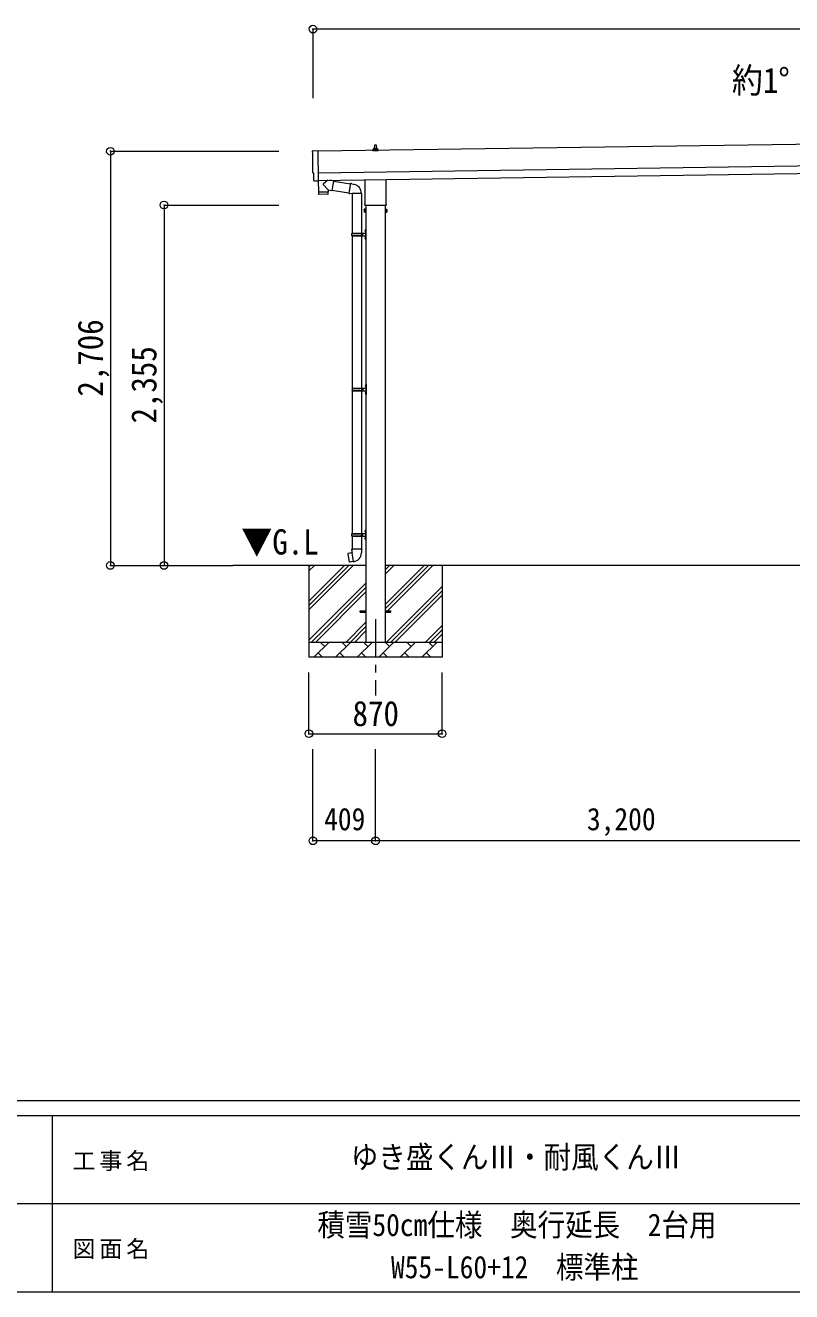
# Model space of a CAD drawing. Units: millimetres at full size, sheet at 1:50. Extents: x -14053 to 14053, y -9700 to 9700.
# Drawn here: x -924 to 4082, y -9700 to -1426 of the extents above; entities that cross this region are included whole.
import ezdxf
from ezdxf.enums import TextEntityAlignment as Align

# ---------------------------------------------------------------- set-up
doc = ezdxf.new("R2010")
doc.units = ezdxf.units.MM
doc.header["$LTSCALE"] = 50
doc.header["$PDMODE"] = 32
doc.header["$PDSIZE"] = 50
doc.linetypes.add('CHAIN1', pattern=[8, 5, -1, 1, -1])
for name, color, linetype, lineweight in [('0-1_Defpoints', 7, 'CHAIN1', 9), ('0-2_TEXT1', 4, 'Continuous', 9), ('0-3_SHAPE', 7, 'Continuous', 9), ('0-7_PARTS2', 7, 'Continuous', 9), ('0-8_TABLE1', 6, 'Continuous', 9), ('0-9_DIM1', 7, 'Continuous', 9), ('F-0', 7, 'Continuous', 9)]:
    doc.layers.add(name, color=color, linetype=linetype, lineweight=lineweight)
doc.styles.add('ＭＳ ゴシック', font='')
doc.styles.get('ＭＳ ゴシック').set_extended_font_data('MS Gothic')

msp = doc.modelspace()

# ---------------------------------------------------------------- linework, layer by layer
at = {"layer": '0-1_Defpoints'}
msp.add_line((1363.46, -5305.37), (1363.46, -5805.37), dxfattribs=at)
at = {"layer": '0-2_TEXT1'}
for p, q in [((6805.65, -2166.21), (987.06, -2249.33)), ((1353.46, -2235.32), (1353.46, -2231.11)), ((1354.46, -2231.11), (1372.46, -2231.11)), ((1357.46, -2231.11), (1358.19, -2207.59)), ((1359.19, -2206.61), (1367.74, -2206.61)), ((1368.74, -2207.59), (1369.46, -2231.11)), ((1373.46, -2235.32), (1373.46, -2231.11)), ((955.45, -2246.35), (986.99, -2244.25)), ((986.99, -2244.25), (989.83, -2443.08)), ((989.06, -2389.32), (6807.65, -2306.2)), ((1345.21, -2246.61), (1345.21, -2238.9)), ((1381.71, -2246.61), (1345.21, -2246.61)), ((1345.6, -2238.11), (1381.33, -2238.11)), ((1345.98, -2237.93), (1352.7, -2236.3)), ((1353.08, -2236.11), (1373.85, -2236.11)), ((1380.95, -2237.93), (1374.23, -2236.3)), ((1381.71, -2246.61), (1381.71, -2238.9)), ((989.78, -2439.32), (6808.37, -2356.19)), ((970.2, -2443.36), (963.28, -2443.1)), ((1295.16, -2590.6), (1295.16, -2434.95)), ((1431.76, -2433), (1431.76, -2590.6)), ((1289.46, -2628.87), (1290.22, -2627.56)), ((1289.46, -2628.87), (1289.46, -2645.87)), ((1289.46, -2645.87), (1290.22, -2647.19)), ((1296.46, -2627.56), (1290.22, -2627.56)), ((1296.46, -2632.46), (1290.22, -2632.46)), ((1296.46, -2642.28), (1290.22, -2642.28)), ((1296.46, -2647.19), (1290.22, -2647.19)), ((1293.46, -2599.37), (1293.46, -2593.87)), ((1431.4, -2602.87), (1295.53, -2602.87)), ((1296.46, -2647.19), (1296.46, -2627.56)), ((1296.46, -2628.17), (1298.96, -2628.17)), ((1298.96, -2646.57), (1296.46, -2646.57)), ((1300.96, -2602.87), (1300.96, -5455.37)), ((1425.96, -2602.87), (1425.96, -5455.37)), ((1430.46, -2628.17), (1427.96, -2628.17)), ((1427.96, -2646.57), (1430.46, -2646.57)), ((1430.46, -2647.19), (1430.46, -2627.56)), ((1430.46, -2627.56), (1436.7, -2627.56)), ((1430.46, -2632.46), (1436.7, -2632.46)), ((1430.46, -2642.28), (1436.7, -2642.28)), ((1430.46, -2647.19), (1436.7, -2647.19)), ((1433.46, -2593.87), (1433.46, -2599.37)), ((1437.46, -2628.87), (1436.7, -2627.56)), ((1437.46, -2645.87), (1436.7, -2647.19)), ((1437.46, -2628.87), (1437.46, -2645.87)), ((1425.96, -2647.87), (1427.96, -2647.87)), ((1263.46, -5250.87), (1300.96, -5250.87)), ((1263.46, -5259.87), (1263.46, -5250.87)), ((1263.46, -5259.87), (1300.96, -5259.87)), ((1425.96, -5250.87), (1463.46, -5250.87)), ((1425.96, -5259.87), (1463.46, -5259.87)), ((1463.46, -5259.87), (1463.46, -5250.87))]:
    msp.add_line(p, q, dxfattribs=at)
for points in [[(960.4, -2440.15), (959.73, -2393.13), (959.12, -2393.13)], [(970.94, -2443.08), (971.6, -2442.44), (989.83, -2443.09)], [(1427.96, -2647.87), (1427.96, -2626.87), (1425.96, -2626.87)]]:
    msp.add_lwpolyline(points, dxfattribs=at)
msp.add_lwpolyline([(1298.96, -2647.87), (1298.96, -2626.87), (1300.96, -2626.87), (1300.96, -2647.87)], close=True, dxfattribs=at)
for centre, radius, start, end in [((1357.55, -2231.74), 4.13, 90, 171.17633), ((1354.46, -2232.11), 1, 90, 180), ((1359.19, -2207.61), 1, 90, 178.60509), ((1366.8, -2231.11), 4.83, 133.60282, 180), ((1360.13, -2231.11), 4.83, 0, 46.39718), ((1367.74, -2207.61), 1, 1.39491, 90), ((1369.38, -2231.74), 4.13, 8.82367, 90), ((1372.46, -2232.11), 1, 0, 90), ((1346.21, -2238.9), 1, 103.62699, 180), ((1352.46, -2235.32), 1, 283.62699, 0), ((1374.46, -2235.32), 1, 180, 256.37301), ((1380.71, -2238.9), 1, 0, 76.37301), ((1293.81, -2630.01), 4.34, 145.61575, 214.38425), ((1305.7, -2637.37), 16.24, 162.41205, 197.58795), ((1293.81, -2644.73), 4.34, 145.61575, 214.38425), ((1297.46, -2593.87), 4, 125.09963, 180), ((1297.46, -2599.37), 4, 180, 194.47751), ((1297.46, -2599.37), 4, 194.47751, 241.04498), ((1429.46, -2599.37), 4, 298.95502, 345.52249), ((1429.46, -2593.87), 4, 0, 54.90037), ((1429.46, -2599.37), 4, 345.52249, 0), ((1421.22, -2637.37), 16.24, 342.41205, 17.58795), ((1433.12, -2630.01), 4.34, 325.61575, 34.38425), ((1433.12, -2644.73), 4.34, 325.61575, 34.38425)]:
    msp.add_arc(centre, radius, start, end, dxfattribs=at)
for centre, major_axis, ratio, start_param, end_param in [((955.65, -2249.34), (-3, -0.04), 0.99863, 4.7647489, 6.2979817), ((-3808.72, -2387.84), (4762.89, 68.04), 0.99863, 6.2686928, 6.2979817), ((959.06, -2388.74), (-4.41, -0.06), 0.99863, 6.2686928, 7.8539816), ((963.4, -2440.1), (-2.15, -2.1), 0.9974, 5.5252311, 7.0411395), ((970.24, -2442.36), (-0.717, -0.7), 0.9974, 0.7579542, 1.5707963)]:
    msp.add_ellipse(centre, major_axis=major_axis, ratio=ratio, start_param=start_param, end_param=end_param, dxfattribs=at)
at = {"layer": '0-3_SHAPE'}
for p, q in [((1300.96, -4955.37), (431.93, -4955.37)), ((928.46, -4955.37), (928.46, -5555.37)), ((928.46, -5188.85), (1161.94, -4955.37)), ((928.46, -5217.14), (1190.23, -4955.37)), ((928.46, -5245.42), (1218.51, -4955.37)), ((928.46, -4962.58), (935.67, -4955.37)), ((928.46, -4990.86), (963.95, -4955.37)), ((4500.96, -4955.37), (1425.96, -4955.37)), ((1425.96, -4984.2), (1454.79, -4955.37)), ((1425.96, -5012.48), (1483.07, -4955.37)), ((1425.96, -5267.04), (1737.63, -4955.37)), ((1425.96, -5210.47), (1681.06, -4955.37)), ((1425.96, -5238.76), (1709.35, -4955.37)), ((1798.46, -4955.37), (1798.46, -5555.37)), ((928.46, -5443.41), (1300.96, -5070.91)), ((944.79, -5455.37), (1300.96, -5099.2)), ((973.07, -5455.37), (1300.96, -5127.48)), ((1435.62, -5455.37), (1798.46, -5092.53)), ((1463.9, -5455.37), (1798.46, -5120.81)), ((1492.19, -5455.37), (1798.46, -5149.1)), ((1171.06, -5455.37), (1300.96, -5325.47)), ((1199.35, -5455.37), (1300.96, -5353.76)), ((1690.18, -5455.37), (1798.46, -5347.09)), ((1718.46, -5455.37), (1798.46, -5375.37)), ((928.46, -5455.37), (1798.46, -5455.37)), ((959.91, -5555.37), (1059.91, -5455.37)), ((1031.36, -5483.93), (1002.8, -5455.37)), ((1101.33, -5555.37), (1201.33, -5455.37)), ((1172.78, -5483.93), (1144.22, -5455.37)), ((1227.63, -5455.37), (1300.96, -5382.04)), ((1242.75, -5555.37), (1342.75, -5455.37)), ((1314.2, -5483.93), (1285.65, -5455.37)), ((1384.17, -5555.37), (1484.17, -5455.37)), ((1455.62, -5483.93), (1427.07, -5455.37)), ((1525.59, -5555.37), (1625.59, -5455.37)), ((1597.04, -5483.93), (1568.49, -5455.37)), ((1667.02, -5555.37), (1767.02, -5455.37)), ((1738.46, -5483.93), (1709.91, -5455.37)), ((1746.75, -5455.37), (1798.46, -5403.66)), ((988.46, -5526.82), (1017.02, -5555.37)), ((1129.88, -5526.82), (1158.44, -5555.37)), ((1271.31, -5526.82), (1299.86, -5555.37)), ((1412.73, -5526.82), (1441.28, -5555.37)), ((1554.15, -5526.82), (1582.7, -5555.37)), ((1695.57, -5526.82), (1724.12, -5555.37)), ((1798.46, -5555.37), (928.46, -5555.37))]:
    msp.add_line(p, q, dxfattribs=at)
at = {"layer": '0-8_TABLE1'}
for p, q in [((954.46, -1451.26), (954.46, -1901.26)), ((8174.46, -1451.26), (954.46, -1451.26)), ((-368.07, -2249.01), (731.93, -2249.01)), ((-368.07, -2249.01), (-368.07, -4955.37)), ((-18.07, -2600.37), (731.93, -2600.37)), ((-18.07, -2600.37), (-18.07, -4955.37)), ((-368.07, -4955.37), (431.93, -4955.37)), ((928.46, -6054.37), (928.46, -5654.37)), ((1798.46, -6054.37), (1798.46, -5654.37)), ((928.46, -6054.37), (1798.46, -6054.37)), ((954.46, -6754.37), (954.46, -6156.37)), ((1363.46, -6754.37), (1363.46, -6156.37)), ((1363.46, -6754.37), (954.46, -6754.37)), ((4563.46, -6754.37), (1363.46, -6754.37))]:
    msp.add_line(p, q, dxfattribs=at)
for p in [(954.46, -1451.26), (-368.07, -2249.01), (-18.07, -2600.37), (-368.07, -4955.37), (-18.07, -4955.37), (928.46, -6054.37), (1798.46, -6054.37), (954.46, -6754.37), (1363.46, -6754.37)]:
    msp.add_point(p, dxfattribs=at)
at = {"layer": '0-9_DIM1'}
for p, q in [((1054.27, -2501.38), (1023.4, -2468.28)), ((1051.22, -2438.44), (1023.58, -2460.95)), ((1088.85, -2442.45), (1063.01, -2438.27)), ((1088.85, -2442.45), (1078.68, -2505.33)), ((1088.55, -2444.28), (1199.59, -2461.43)), ((1199.91, -2459.62), (1188.85, -2522.35)), ((1199.91, -2459.62), (1219.55, -2463.43)), ((1204.62, -2458.26), (1205.03, -2460.61)), ((1219.55, -2463.43), (1221.23, -2465.06)), ((1221.23, -2465.06), (1223.35, -2465.51)), ((990.46, -2515.31), (990.88, -2528.36)), ((1051.46, -2530.44), (993.92, -2531.27)), ((994.95, -2514.25), (994.98, -2515.25)), ((1049.94, -2513.46), (1049.94, -2514.46)), ((1054.27, -2501.38), (1078.68, -2505.33)), ((1054.27, -2501.38), (1054.44, -2513.4)), ((1078.98, -2503.51), (1189.17, -2520.53)), ((1188.85, -2522.35), (1208.61, -2525.48)), ((1188.85, -2522.35), (1189.25, -2524.6)), ((1189.25, -2524.6), (1192.81, -2525.23)), ((1192.81, -2525.23), (1194, -2523.16)), ((1208.61, -2525.48), (1210.81, -2524.49)), ((1271.11, -2524.89), (1209.93, -2524.89)), ((1210.96, -2524.89), (1210.96, -2783.38)), ((1270.96, -2524.89), (1270.96, -3796.37)), ((1207.96, -2785.38), (1258.29, -2785.38)), ((1207.96, -2799.38), (1258.29, -2799.38)), ((1208.96, -2783.38), (1294.96, -2783.38)), ((1208.96, -2783.38), (1208.96, -2785.38)), ((1208.96, -2801.38), (1208.96, -2799.38)), ((1208.96, -2801.38), (1294.96, -2801.38)), ((1210.96, -2801.38), (1210.96, -3796.37)), ((1267.96, -2783.38), (1267.96, -2787.88)), ((1267.96, -2787.88), (1269.96, -2787.88)), ((1267.96, -2801.38), (1267.96, -2796.88)), ((1267.96, -2796.88), (1269.96, -2796.88)), ((1269.96, -2787.88), (1269.96, -2796.88)), ((1275.96, -2783.38), (1275.96, -2801.38)), ((1275.96, -2787.88), (1278.96, -2787.88)), ((1275.96, -2796.88), (1278.96, -2796.88)), ((1278.96, -2787.88), (1278.96, -2796.88)), ((1294.66, -2766.23), (1296.71, -2767.23)), ((1295.93, -2764.23), (1296.56, -2764.23)), ((1295.93, -2764.23), (1295.93, -2772.53)), ((1295.93, -2772.53), (1296.56, -2772.53)), ((1295.93, -2812.23), (1296.56, -2812.23)), ((1295.93, -2812.23), (1295.93, -2820.53)), ((1296.56, -2764.23), (1296.96, -2764.63)), ((1296.56, -2812.23), (1296.56, -2820.53)), ((1296.56, -2812.23), (1296.96, -2812.63)), ((1296.71, -2767.23), (1297.32, -2768.38)), ((1296.96, -2760.38), (1299.96, -2758.88)), ((1296.96, -2760.38), (1296.96, -2824.38)), ((1299.96, -2758.88), (1299.96, -2825.88)), ((1299.96, -2758.88), (1300.96, -2758.88)), ((1300.96, -2758.88), (1300.96, -2825.88)), ((1294.66, -2814.23), (1296.71, -2815.23)), ((1295.93, -2820.53), (1296.56, -2820.53)), ((1296.56, -2820.53), (1296.96, -2820.13)), ((1296.71, -2815.23), (1297.32, -2816.38)), ((1296.96, -2824.38), (1299.96, -2825.88)), ((1299.96, -2825.88), (1300.96, -2825.88)), ((1210.46, -3798.37), (1260.79, -3798.37)), ((1211.46, -3796.37), (1297.46, -3796.37)), ((1211.46, -3796.37), (1211.46, -3798.37)), ((1270.46, -3796.37), (1270.46, -3800.87)), ((1270.46, -3800.87), (1272.46, -3800.87)), ((1272.46, -3800.87), (1272.46, -3809.87)), ((1278.46, -3796.37), (1278.46, -3814.37)), ((1278.46, -3800.87), (1281.46, -3800.87)), ((1281.46, -3800.87), (1281.46, -3809.87)), ((1297.16, -3779.22), (1299.21, -3780.22)), ((1298.43, -3777.22), (1299.06, -3777.22)), ((1298.43, -3777.22), (1298.43, -3785.52)), ((1298.43, -3785.52), (1299.06, -3785.52)), ((1299.06, -3777.22), (1299.46, -3777.62)), ((1299.21, -3780.22), (1299.82, -3781.37)), ((1299.46, -3773.37), (1302.46, -3771.87)), ((1299.46, -3773.37), (1299.46, -3837.37)), ((1302.46, -3771.87), (1302.46, -3838.87)), ((1302.46, -3771.87), (1303.46, -3771.87)), ((1303.46, -3771.87), (1303.46, -3838.87)), ((1210.46, -3812.37), (1260.79, -3812.37)), ((1210.96, -3814.36), (1210.96, -4746.37)), ((1211.46, -3814.37), (1211.46, -3812.37)), ((1211.46, -3814.37), (1297.46, -3814.37)), ((1270.46, -3814.37), (1270.46, -3809.87)), ((1270.46, -3809.87), (1272.46, -3809.87)), ((1270.96, -3814.36), (1270.96, -4746.37)), ((1278.46, -3809.87), (1281.46, -3809.87)), ((1297.16, -3827.22), (1299.21, -3828.22)), ((1298.43, -3825.22), (1299.06, -3825.22)), ((1298.43, -3825.22), (1298.43, -3833.52)), ((1298.43, -3833.52), (1299.06, -3833.52)), ((1299.06, -3825.22), (1299.06, -3833.52)), ((1299.06, -3825.22), (1299.46, -3825.62)), ((1299.06, -3833.52), (1299.46, -3833.12)), ((1299.21, -3828.22), (1299.82, -3829.37)), ((1299.46, -3837.37), (1302.46, -3838.87)), ((1302.46, -3838.87), (1303.46, -3838.87)), ((1207.96, -4748.37), (1258.29, -4748.37)), ((1207.96, -4762.37), (1258.29, -4762.37)), ((1208.96, -4746.37), (1294.96, -4746.37)), ((1208.96, -4746.37), (1208.96, -4748.37)), ((1208.96, -4764.37), (1208.96, -4762.37)), ((1208.96, -4764.37), (1294.96, -4764.37)), ((1210.96, -4764.37), (1210.96, -4849.3)), ((1267.96, -4746.37), (1267.96, -4750.87)), ((1267.96, -4750.87), (1269.96, -4750.87)), ((1267.96, -4764.37), (1267.96, -4759.87)), ((1267.96, -4759.87), (1269.96, -4759.87)), ((1269.96, -4750.87), (1269.96, -4759.87)), ((1270.96, -4764.37), (1270.96, -4849.3)), ((1275.96, -4746.37), (1275.96, -4764.37)), ((1275.96, -4750.87), (1278.96, -4750.87)), ((1275.96, -4759.87), (1278.96, -4759.87)), ((1278.96, -4750.87), (1278.96, -4759.87)), ((1294.66, -4729.22), (1296.71, -4730.22)), ((1294.66, -4777.22), (1296.71, -4778.22)), ((1295.93, -4727.22), (1296.56, -4727.22)), ((1295.93, -4727.22), (1295.93, -4735.52)), ((1295.93, -4735.52), (1296.56, -4735.52)), ((1295.93, -4775.22), (1296.56, -4775.22)), ((1295.93, -4775.22), (1295.93, -4783.52)), ((1295.93, -4783.52), (1296.56, -4783.52)), ((1296.56, -4727.22), (1296.96, -4727.62)), ((1296.56, -4775.22), (1296.56, -4783.52)), ((1296.56, -4775.22), (1296.96, -4775.62)), ((1296.56, -4783.52), (1296.96, -4783.12)), ((1296.71, -4730.22), (1297.32, -4731.37)), ((1296.71, -4778.22), (1297.32, -4779.37)), ((1296.96, -4723.37), (1299.96, -4721.87)), ((1296.96, -4723.37), (1296.96, -4787.37)), ((1296.96, -4787.37), (1299.96, -4788.87)), ((1299.96, -4721.87), (1299.96, -4788.87)), ((1299.96, -4721.87), (1300.96, -4721.87)), ((1299.96, -4788.87), (1300.96, -4788.87)), ((1300.96, -4721.87), (1300.96, -4788.87)), ((1182.5, -4877.75), (1181.69, -4878.92)), ((1181.69, -4878.92), (1191.31, -4933.48)), ((1210.37, -4872.5), (1182.5, -4877.75)), ((1195.24, -4875.15), (1195.03, -4875.39)), ((1209.11, -4849.3), (1206.96, -4850.08)), ((1206.96, -4850.08), (1206.96, -4853.7)), ((1206.96, -4853.7), (1209.2, -4854.51)), ((1272.81, -4849.3), (1209.11, -4849.3)), ((1209.11, -4849.3), (1209.46, -4869.3)), ((1209.46, -4869.3), (1210.81, -4871.3)), ((1220.73, -4929.8), (1210.59, -4872.32)), ((1210.62, -4871.5), (1210.62, -4872.21)), ((1210.81, -4871.3), (1210.78, -4871.3)), ((1271.15, -4871.24), (1271.08, -4873.4)), ((1272.46, -4869.3), (1271.15, -4871.24)), ((1272.81, -4849.3), (1272.46, -4869.3)), ((1274.96, -4853.7), (1272.72, -4854.51)), ((1272.81, -4849.3), (1274.96, -4850.08)), ((1274.96, -4850.08), (1274.96, -4853.7)), ((1205.34, -4932.39), (1205.06, -4932.23)), ((1221.03, -4930.56), (1220.79, -4929.9))]:
    msp.add_line(p, q, dxfattribs=at)
for points in [[(989.43, -2443.07), (990.45, -2514.31), (1054.44, -2513.4)], [(1199.91, -2459.62), (1201.06, -2457.64), (1204.62, -2458.26)], [(1054.42, -2527.45), (1054.46, -2514.4), (990.46, -2515.31)], [(1294.66, -2770.53), (1296.71, -2769.53), (1297.32, -2768.38)], [(1296.56, -2764.23), (1296.56, -2772.53), (1296.96, -2772.13)], [(1294.66, -2818.53), (1296.71, -2817.53), (1297.32, -2816.38)], [(1297.16, -3783.52), (1299.21, -3782.52), (1299.82, -3781.37)], [(1299.06, -3777.22), (1299.06, -3785.52), (1299.46, -3785.12)], [(1297.16, -3831.52), (1299.21, -3830.52), (1299.82, -3829.37)], [(1294.66, -4733.52), (1296.71, -4732.52), (1297.32, -4731.37)], [(1294.66, -4781.52), (1296.71, -4780.52), (1297.32, -4779.37)], [(1296.56, -4727.22), (1296.56, -4735.52), (1296.96, -4735.12)], [(1197.49, -4874.93), (1197.21, -4874.78), (1195.24, -4875.15)], [(1220.46, -4929.7), (1192.47, -4934.3), (1191.31, -4933.48)], [(1207.52, -4931.83), (1207.31, -4932.07), (1205.34, -4932.39)]]:
    msp.add_lwpolyline(points, dxfattribs=at)
for centre, radius, start, end in [((1026.89, -2464.69), 5, 131.47396, 225.79244), ((1210.81, -2524.49), 60.3, 359.62495, 78), ((993.88, -2528.27), 3, 181.81845, 270.86677), ((1051.42, -2527.44), 3, 270.81845, 359.81845), ((1256.71, -2792.38), 49.25, 171.82876, 180.00002), ((1256.71, -2792.38), 49.25, 180.00002, 188.17127), ((1258.29, -2783.38), 2, 270, 359.99998), ((1258.29, -2801.38), 2, 0.00005, 90.00004), ((1300.26, -2768.38), 6, 136.21765, 223.78235), ((1300.26, -2816.38), 6, 136.21765, 223.78235), ((1294.96, -2781.38), 2, 270, 359.99998), ((1294.96, -2803.38), 2, 0.00005, 90.00004), ((1259.21, -3805.37), 49.25, 171.82876, 180.00002), ((1259.21, -3805.37), 49.25, 180.00002, 188.17127), ((1260.79, -3796.37), 2, 270, 359.99998), ((1302.76, -3781.37), 6, 136.21765, 223.78235), ((1297.46, -3794.37), 2, 270, 359.99998), ((1260.79, -3814.37), 2, 0.00005, 90.00004), ((1302.76, -3829.37), 6, 136.21765, 223.78235), ((1297.46, -3816.37), 2, 0.00005, 90.00004), ((1256.71, -4755.37), 49.25, 171.82876, 180.00002), ((1256.71, -4755.37), 49.25, 180.00002, 188.17127), ((1258.29, -4746.37), 2, 270, 359.99998), ((1258.29, -4764.37), 2, 0.00005, 90.00004), ((1300.26, -4731.37), 6, 136.21765, 223.78235), ((1300.26, -4779.37), 6, 136.21765, 223.78235), ((1294.96, -4744.37), 2, 270, 359.99998), ((1294.96, -4766.37), 2, 0.00005, 90.00004), ((1210.32, -4872.21), 0.3, 280.66842, 0), ((1210.82, -4871.5), 0.2, 100, 180), ((1210.81, -4871.3), 60.3, 279.96938, 358), ((1220.51, -4930), 0.3, 20, 99.33158), ((1221.22, -4930.49), 0.2, 200, 279.96938)]:
    msp.add_arc(centre, radius, start, end, dxfattribs=at)
at = {"layer": 'F-0', "color": 5, "lineweight": 5}
for p, q in [((-14053.43, -8450), (13346.57, -8450)), ((-14053.43, -8550), (8901.98, -8550)), ((-748.03, -8550), (-748.03, -9700)), ((-5748.03, -9125), (4501.97, -9125)), ((-14053.43, -9700), (13346.57, -9700))]:
    msp.add_line(p, q, dxfattribs=at)

# ---------------------------------------------------------------- texts
at = {"layer": '0-7_PARTS2', "style": 'ＭＳ ゴシック', "width": 0.9}
for s, p in [('約1°', (3691.56, -1917.76)), ('▼G.L', (486.59, -4933.16))]:
    msp.add_text(s, height=165, dxfattribs=at).set_placement(p, align=Align.BOTTOM_LEFT)
at = {"layer": '0-8_TABLE1', "color": 7, "style": 'ＭＳ ゴシック', "width": 0.9}
for s, p in [('2,706', (-368.07, -3852.19)), ('2,355', (-18.07, -4027.87))]:
    msp.add_text(s, height=165, rotation=90, dxfattribs=at).set_placement(p, align=Align.BOTTOM_LEFT)
for s, height, p in [('870', 165, (1213.46, -6054.37)), ('409', 146.6, (1027.71, -6729.37)), ('3,200', 146.6, (2744.71, -6729.37))]:
    msp.add_text(s, height=height, dxfattribs=at).set_placement(p, align=Align.BOTTOM_LEFT)
at = {"layer": 'F-0', "style": 'ＭＳ ゴシック', "width": 0.9}
for s, p in [('ゆき盛くんⅢ・耐風くんⅢ', (1201.97, -8937.5)), ('積雪50cm仕様\u3000奥行延長\u30002台用', (983.22, -9380.76)), ('W55-L60+12\u3000標準柱', (1464.47, -9656.45))]:
    msp.add_text(s, height=146.6, dxfattribs=at).set_placement(p, align=Align.BOTTOM_LEFT)
at = {"layer": 'F-0', "char_height": 110, "attachment_point": 7, "style": 'ＭＳ ゴシック'}
for s, insert in [('\\T1.17;工事名', (-616.19, -8912.5)), ('\\T1.17;図面名', (-616.19, -9487.5))]:
    msp.add_mtext(s, dxfattribs=dict(at, insert=insert))

doc.saveas('drawing.dxf')
